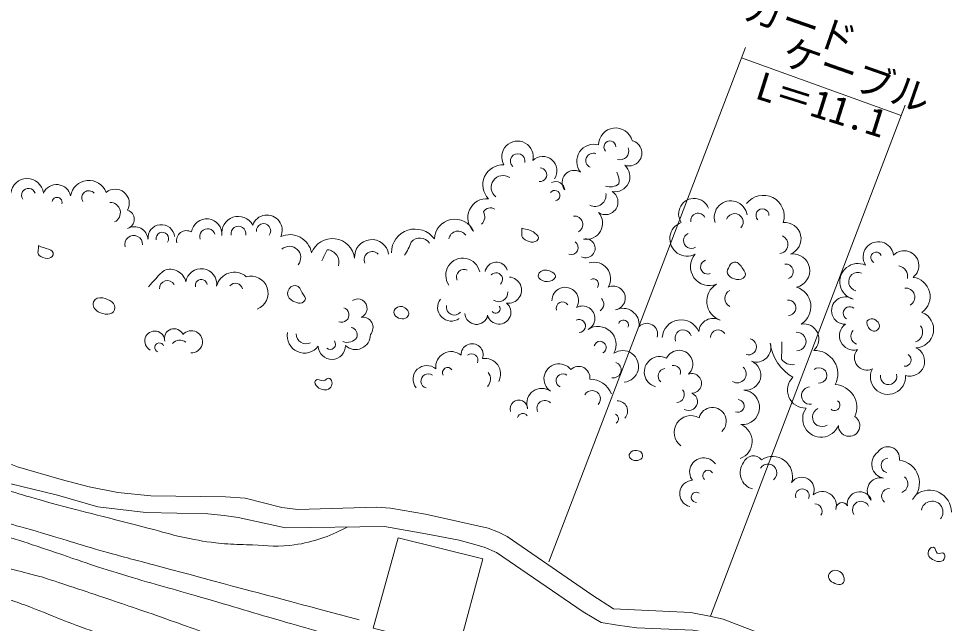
# Model space of a CAD drawing. Units: millimetres, scale not verified. Extents: x 40000 to 680000, y 20000 to 380000.
# Drawn here: x 271019 to 331904, y 278240 to 317731 of the extents above; entities that cross this region are included whole.
import ezdxf
from ezdxf.enums import TextEntityAlignment as Align

# ---------------------------------------------------------------- set-up
doc = ezdxf.new("R2010")
doc.units = ezdxf.units.MM
doc.header["$LTSCALE"] = 1000
doc.layers.add('M-BGD', color=7, linetype='Continuous', lineweight=13)
doc.layers.add('M-STR-HTXT', color=7, linetype='Continuous', lineweight=13)
doc.styles.add('ＭＳ ゴシック', font='')
doc.styles.get('ＭＳ ゴシック').set_extended_font_data('MS Gothic')

msp = doc.modelspace()

# ---------------------------------------------------------------- linework, layer by layer
at = {"layer": 'M-BGD'}
for points in [[(253958, 297387), (262675, 292782), (268905, 289391), (269859, 288888), (270940, 288461), (273803, 287632)], [(273552, 286602), (270412, 287381), (268453, 288135), (267046, 288888), (252085, 296748)], [(273803, 287632), (275630, 287162), (277489, 286785), (279649, 286559), (284523, 286509), (285804, 286408), (288190, 285805), (289245, 285680), (294370, 285831), (295299, 285755), (297585, 285378)], [(297593, 284077), (294903, 284564), (288431, 284475), (285358, 285155), (284441, 285288), (283378, 285392), (279314, 285480), (276184, 285841), (273552, 286602)], [(297585, 285378), (301673, 284453), (302338, 284187), (302899, 283906), (308441, 280094)], [(307879, 278985), (302205, 282857), (301407, 283212), (300565, 283463), (299782, 283670), (297593, 284077)], [(308441, 280094), (309844, 279198), (314893, 278947), (316325, 278671), (317003, 278520)], [(307879, 278985), (309040, 278294), (310120, 278118), (311376, 277942), (315019, 277791), (316275, 277590), (323412, 274827)], [(317003, 278520), (323013, 276201), (324520, 275714)]]:
    msp.add_lwpolyline(points, dxfattribs=at)
msp.add_lwpolyline([(295792, 283832), (301318, 282458), (299737, 276532), (294166, 277936)], close=True, dxfattribs=at)
for centre, radius, start, end in [((309988, 309483), 1111, 14.62, 179.79211), ((303583, 308706), 1029, 346.01874, 210.66904), ((308575, 308404), 1124, 74.42916, 218.56396), ((309615, 309354), 393, 0.97891, 223.35378), ((310861, 308948), 839, 250.81583, 76.11449), ((303590, 308437), 476, 347.15057, 228.60682), ((305237, 307809), 921, 324.67582, 135.31166), ((308520, 308466), 478, 67.78353, 245.81929), ((310273, 309084), 575, 253.3641, 20.58577), ((302621, 306881), 1301, 86.64659, 224.4655), ((309943, 307412), 982, 259.04775, 49.1782), ((302639, 306712), 774, 55.76496, 232.72726), ((305050, 307539), 441, 264.62198, 88.83705), ((307283, 307035), 786, 58.23925, 218.33923), ((308950, 307090), 1266, 353.63888, 28.98098), ((271570, 306227), 1070, 6.35738, 174.43838), ((273492, 305950), 945, 12.79337, 155.31606), ((275599, 305969), 1201, 20.33766, 170.83683), ((306082, 306504), 586, 4.27879, 117.32624), ((309642, 307615), 874, 249.05525, 310.3999), ((271658, 306201), 448, 16.83599, 214.58392), ((275601, 306034), 458, 41.12989, 213.23952), ((277313, 305668), 928, 331.87343, 129.32525), ((306013, 306178), 338, 278.56089, 144.95807), ((308627, 306203), 737, 243.58054, 9.28118), ((309325, 305751), 819, 236.87867, 58.17894), ((273529, 305736), 324, 341.25228, 171.75625), ((276985, 305059), 674, 295.71563, 90.76541), ((301581, 304736), 1239, 84.83056, 225.67593), ((315113, 304980), 1011, 21.38969, 213.66076), ((317503, 304759), 1076, 8.71853, 198.37735), ((319630, 304832), 1362, 342.37968, 143.0519), ((277931, 304627), 635, 288.37173, 71.62827), ((300787, 304795), 662, 313.20782, 29.03087), ((301813, 304862), 514, 56.72282, 150.41804), ((308078, 304374), 1057, 260.16478, 40.88344), ((319576, 304887), 423, 357.9386, 223.60591), ((283291, 303657), 999, 355.13723, 171.86408), ((285349, 303741), 1076, 28.30667, 188.99241), ((287229, 303914), 992, 335.14572, 160.17298), ((299496, 303298), 1338, 24.29719, 177.94028), ((307294, 304295), 547, 297.38885, 95.23886), ((315368, 304553), 476, 23.87908, 190.10257), ((317755, 304444), 557, 317.44015, 158.82789), ((278573, 303248), 893, 4.71487, 119.58997), ((280330, 303407), 871, 5.93616, 185.64944), ((281977, 303240), 646, 59.83962, 192.92909), ((283350, 303503), 505, 16.612, 201.16018), ((285366, 303688), 486, 349.23145, 190.76855), ((287007, 303879), 464, 322.62294, 186.86682), ((296900, 302443), 1549, 35.66508, 179.93365), ((299704, 303252), 607, 33.05299, 171.03216), ((314664, 303352), 1137, 110.21234, 297.14465), ((321026, 303357), 1067, 290.8108, 95.28047), ((278534, 302989), 578, 358.06317, 197.12612), ((280397, 303368), 413, 327.28611, 190.09402), ((288723, 302186), 1439, 10.23538, 114.36567), ((291501, 301905), 1464, 7.25875, 158.49122), ((294061, 302191), 1113, 7.76697, 185.19918), ((297216, 302676), 730, 32.26132, 140.58601), ((308037, 302732), 616, 244.45582, 103.13729), ((314924, 303231), 502, 113.54537, 303.44591), ((320627, 302987), 607, 277.08812, 65.60679), ((288705, 302136), 730, 319.57701, 133.21735), ((300828, 297531), 10928, 152.10958, 156.35177), ((291099, 301815), 831, 344.10702, 85.14129), ((293048, 304460), 3838, 325.42877, 339.87148), ((307094, 302780), 453, 250.55997, 56.30993), ((327142, 302164), 996, 7.47663, 211.73155), ((294108, 301988), 534, 43.65105, 204.62084), ((300018, 300981), 1117, 10.9527, 215.24094), ((316107, 301529), 1230, 138.69849, 292.21246), ((321557, 301270), 1100, 283.17162, 97.90675), ((327003, 302130), 350, 23.27431, 243.62938), ((328813, 301604), 972, 307.88464, 134.76636), ((282937, 300388), 1015, 352.62403, 171.4698), ((302207, 301079), 748, 18.1106, 170.06064), ((308581, 300745), 1082, 329.16203, 106.84759), ((315997, 301515), 465, 107.93688, 289.9124), ((321087, 301211), 498, 292.75355, 96.73358), ((325817, 300550), 1191, 66.30057, 254.14727), ((328337, 300896), 709, 349.04705, 78.33309), ((287281, 293876), 10039, 132.37395, 140.85313), ((280900, 300304), 1061, 12.80635, 111.2347), ((285100, 299979), 1190, 49.1258, 166.42701), ((286184, 299806), 1116, 291.24704, 105.8631), ((300096, 300858), 498, 65.45594, 203.25657), ((302180, 300707), 428, 313.46316, 136.53684), ((302993, 300001), 855, 261.97942, 86.10632), ((325814, 300549), 609, 67.81476, 256.06429), ((329254, 299581), 1265, 305.44043, 82.92816), ((280732, 300098), 528, 31.89973, 181.81707), ((282941, 300312), 385, 7.42954, 194.75791), ((285178, 299991), 459, 11.25485, 142.14801), ((306698, 299321), 868, 328.49848, 181.75015), ((308527, 300393), 350, 320.87755, 117.80349), ((309836, 299477), 784, 281.18238, 114.52827), ((317235, 299273), 1299, 120.70676, 251.49879), ((321399, 298924), 1339, 301.98678, 72.26325), ((302351, 299843), 598, 236.01032, 4.84125), ((317677, 299458), 568, 115.04043, 244.95957), ((324980, 298669), 897, 55.20971, 270.58483), ((328924, 299546), 591, 298.82163, 96.47862), ((293146, 298809), 618, 291.3346, 123.02762), ((299261, 298870), 892, 141.89621, 306.06983), ((299457, 298897), 523, 169.60893, 320.25614), ((302382, 298555), 775, 194.86907, 50.60139), ((302159, 298782), 290, 217.04716, 38.44645), ((306519, 298821), 408, 33.13407, 198.40458), ((307826, 298157), 809, 296.93563, 118.58145), ((308701, 299090), 516, 303.1801, 46.10825), ((321254, 298844), 504, 272.96664, 95.61166), ((292098, 298392), 486, 248.8422, 72.08449), ((300902, 298512), 748, 182.85749, 347.99467), ((310458, 297747), 1069, 353.56599, 116.07261), ((325274, 298495), 426, 51.1848, 240.49581), ((329552, 297436), 1197, 271.61618, 68.6522), ((293478, 297566), 676, 317.61912, 99.07227), ((307602, 297659), 424, 271.71879, 116.3537), ((310499, 297723), 327, 333.54482, 161.21545), ((312021, 297125), 709, 343.58892, 134.84278), ((314268, 296822), 1242, 22.68282, 176.43738), ((316363, 297205), 954, 61.15642, 174.21049), ((322267, 296810), 990, 311.30775, 99.21956), ((325535, 297017), 932, 125.88762, 284.43098), ((279906, 296675), 653, 359.29682, 243.41735), ((281161, 296852), 630, 22.75165, 197.09951), ((282295, 296625), 727, 267.14274, 139.59549), ((289676, 297017), 1127, 169.17202, 323.21609), ((289788, 297155), 658, 181.28042, 296.00541), ((292609, 297067), 518, 343.38298, 75.82592), ((308839, 296447), 1182, 331.2428, 123.19651), ((314400, 296876), 533, 16.18449, 202.3956), ((316681, 296901), 501, 31.0694, 179.17861), ((321818, 296646), 604, 269.73714, 95.03475), ((325905, 296993), 560, 137.61868, 250.45381), ((329354, 297259), 675, 287.87188, 37.73104), ((280203, 296256), 300, 19.73937, 250.26063), ((281539, 296077), 650, 52.58565, 137.10235), ((291361, 296469), 341, 229.65759, 38.5796), ((292462, 297381), 792, 249.81541, 324.26013), ((293018, 297078), 960, 226.04289, 1.97871), ((308979, 296263), 396, 295.03955, 166.38163), ((318648, 296303), 533, 253.84722, 76.11606), ((319179, 296254), 949, 249.81143, 17.8016), ((323076, 296920), 3017, 187.14929, 239.9332), ((302737, 296456), 18100, 356.93706, 0.51688), ((291465, 296366), 887, 181.52904, 1.33515), ((299255, 294978), 1013, 50.15857, 186.99064), ((300621, 295786), 718, 339.47852, 182.38847), ((310453, 295022), 1033, 275.58248, 124.01527), ((314130, 295173), 898, 313.5292, 155.01601), ((322955, 294528), 1539, 333.09356, 91.26375), ((326389, 295589), 814, 139.76782, 296.14064), ((329193, 295356), 968, 252.87099, 66.01691), ((300584, 295428), 422, 335.54628, 129.06524), ((301464, 294530), 1018, 331.29814, 99.66982), ((312862, 294658), 1003, 63.06834, 254.13204), ((318487, 294452), 982, 261.92834, 68.20882), ((321536, 296037), 909, 217.09016, 278.14957), ((328873, 295439), 407, 264.24543, 58.88467), ((297659, 294186), 892, 48.58455, 218.71968), ((299018, 294616), 332, 32.56212, 211.98917), ((306292, 294207), 980, 37.80589, 235.46727), ((307578, 294287), 730, 352.39351, 134.47639), ((309826, 294786), 520, 261.60067, 70.32685), ((313261, 294387), 492, 96.29983, 227.84433), ((313761, 294618), 466, 345.27557, 99.5193), ((317930, 294528), 585, 238.01359, 47.75269), ((323275, 294431), 502, 263.94862, 130.94575), ((327767, 294336), 1145, 152.90115, 4.73534), ((297748, 294063), 470, 53.54937, 253.32052), ((301182, 294190), 643, 312.63089, 41.73799), ((306545, 294086), 444, 55.34373, 246.98527), ((308309, 292680), 1510, 21.17239, 90.31933), ((314952, 293912), 643, 271.17329, 108.44765), ((322377, 293467), 1169, 134.01606, 272.03493), ((327808, 294371), 540, 170.89114, 14.56148), ((305164, 292617), 970, 53.80825, 197.04018), ((313956, 293179), 514, 273.26686, 37.84523), ((318245, 292350), 1134, 266.3523, 84.75293), ((322685, 293113), 569, 94.08181, 278.59857), ((324232, 292336), 1498, 336.78656, 86.35138), ((308451, 292897), 547, 317.91827, 149.62326), ((314747, 292725), 585, 240.93502, 68.13829), ((303672, 292251), 570, 359.2731, 197.61328), ((305366, 292283), 511, 43.5033, 206.88451), ((310097, 292099), 675, 317.61139, 91.21009), ((316307, 291433), 904, 312.48113, 164.73834), ((317964, 292438), 415, 249.94998, 85.37185), ((323404, 291603), 1206, 144.78784, 338.85498), ((323457, 291710), 620, 114.70862, 303.62661), ((324283, 292486), 350, 228.5472, 56.06432), ((303937, 291585), 359, 36.78131, 164.93151), ((309857, 291598), 322, 300.8803, 67.78433), ((314905, 290715), 1093, 60.98639, 233.46385), ((325229, 291158), 700, 179.13146, 57.15175), ((317719, 290123), 1186, 289.92974, 67.46635), ((327653, 288652), 948, 125.16888, 259.71024), ((327753, 289010), 769, 351.7269, 147.16101), ((315739, 288131), 919, 34.3188, 216.75655), ((319230, 288083), 1112, 143.20249, 253.66741), ((318983, 288482), 696, 39.44887, 157.49342), ((319935, 288067), 577, 309.08004, 148.07262), ((320232, 287829), 1306, 342.80734, 122.98419), ((327789, 288555), 471, 93.5083, 257.22077), ((328320, 287412), 1500, 314.25994, 82.60995), ((316016, 287899), 339, 28.98936, 228.33025), ((315039, 286715), 867, 92.38493, 256.19388), ((322139, 286964), 815, 336.50872, 144.00151), ((327261, 286902), 846, 74.78304, 226.59695), ((328468, 287353), 596, 289.15387, 51.46855), ((315262, 286473), 332, 56.67695, 272.79896), ((322180, 286575), 446, 335.0953, 197.96824), ((323476, 285926), 925, 344.84211, 129.58933), ((325917, 286034), 804, 18.36418, 188.8369), ((327849, 286544), 496, 88.7376, 230.50953), ((330473, 285509), 1431, 359.97485, 126.80098), ((326001, 285667), 548, 23.39889, 214.45397), ((330647, 285505), 713, 320.99233, 169.60281), ((322999, 285567), 469, 326.33934, 91.43382), ((324768, 285722), 401, 27.95435, 185.44414)]:
    msp.add_arc(centre, radius, start, end, dxfattribs=at)
for points, knots in [([(304924, 303326), (304719, 303014), (304245, 303125), (303969, 303376), (303771, 303557), (303908, 303790), (303869, 304055), (303869, 304055), (303869, 304055), (303869, 304055), (304202, 303927), (304458, 303968), (304723, 303728), (304853, 303610), (305020, 303473), (304924, 303326)], [0, 0, 0, 0, 1, 1, 1, 2, 2, 2, 3, 3, 3, 4, 4, 4, 5, 5, 5, 5]), ([(273264, 302310), (273174, 301971), (272629, 302034), (272368, 302267), (272180, 302434), (272342, 302657), (272325, 302908), (272325, 302908), (272325, 302908), (272325, 302908), (272692, 302674), (273376, 302730), (273264, 302310)], [0, 0, 0, 0, 1, 1, 1, 2, 2, 2, 3, 3, 3, 4, 4, 4, 4]), ([(306054, 300839), (305852, 300468), (305228, 300477), (304974, 300814), (304875, 300945), (304964, 301123), (305099, 301216), (305343, 301383), (305600, 301318), (305853, 301166), (305981, 301088), (306126, 300971), (306054, 300839)], [0, 0, 0, 0, 1, 1, 1, 2, 2, 2, 3, 3, 3, 4, 4, 4, 4]), ([(318417, 300890), (318147, 300570), (317633, 300668), (317350, 300975), (317225, 301110), (317279, 301275), (317350, 301445), (317431, 301641), (317522, 301815), (317734, 301829), (318007, 301847), (318139, 301631), (318289, 301402), (318402, 301230), (318551, 301047), (318417, 300890)], [0, 0, 0, 0, 1, 1, 1, 2, 2, 2, 3, 3, 3, 4, 4, 4, 5, 5, 5, 5]), ([(289706, 299321), (289494, 299041), (289093, 299158), (288809, 299363), (288621, 299499), (288531, 299695), (288595, 299918), (288664, 300159), (288859, 300326), (289108, 300303), (289355, 300279), (289409, 300047), (289535, 299833), (289641, 299651), (289833, 299489), (289706, 299321)], [0, 0, 0, 0, 1, 1, 1, 2, 2, 2, 3, 3, 3, 4, 4, 4, 5, 5, 5, 5]), ([(276211, 298595), (275970, 298729), (275814, 298977), (275912, 299235), (276003, 299472), (276260, 299539), (276510, 299491), (276927, 299411), (277417, 299124), (277279, 298723), (277141, 298326), (276578, 298390), (276211, 298595)], [0, 0, 0, 0, 1, 1, 1, 2, 2, 2, 3, 3, 3, 4, 4, 4, 4]), ([(296433, 298302), (296253, 298045), (295857, 298086), (295629, 298302), (295494, 298430), (295484, 298636), (295604, 298779), (295763, 298968), (296021, 298984), (296232, 298855), (296428, 298734), (296565, 298490), (296433, 298302)], [0, 0, 0, 0, 1, 1, 1, 2, 2, 2, 3, 3, 3, 4, 4, 4, 4]), ([(327001, 297345), (326771, 297258), (326561, 297427), (326446, 297644), (326367, 297792), (326346, 297983), (326488, 298071), (326730, 298222), (327052, 298074), (327172, 297815), (327253, 297638), (327183, 297415), (327001, 297345)], [0, 0, 0, 0, 1, 1, 1, 2, 2, 2, 3, 3, 3, 4, 4, 4, 4]), ([(246517, 294987), (247768, 294276), (248090, 294095), (249104, 293536), (250372, 292836), (251092, 292462), (252369, 291778), (253271, 291295), (253767, 291006), (254681, 290547), (255359, 290205), (255746, 290029), (256439, 289718), (257268, 289345), (257722, 289106), (258574, 288788), (259185, 288560), (259542, 288477), (260157, 288261), (261205, 287891), (261777, 287641), (262820, 287256), (263818, 286887), (264376, 286675), (265382, 286326), (266396, 285975), (266970, 285794), (267994, 285472), (269612, 284964), (270147, 284826), (272164, 284267)], [0, 0, 0, 0, 1, 1, 1, 2, 2, 2, 3, 3, 3, 4, 4, 4, 5, 5, 5, 6, 6, 6, 7, 7, 7, 8, 8, 8, 9, 9, 9, 10, 10, 10, 10]), ([(291333, 293604), (291100, 293392), (290773, 293479), (290530, 293680), (290395, 293790), (290296, 293970), (290404, 294107), (290526, 294261), (290712, 294053), (290906, 294082), (291081, 294107), (291189, 294335), (291333, 294232), (291534, 294091), (291515, 293770), (291333, 293604)], [0, 0, 0, 0, 1, 1, 1, 2, 2, 2, 3, 3, 3, 4, 4, 4, 5, 5, 5, 5]), ([(245050, 291943), (248314, 290444), (249131, 290069), (251746, 288866), (253984, 287837), (255215, 287210), (257474, 286229), (258620, 285730), (259275, 285481), (260438, 285023), (261603, 284563), (262243, 284273), (263427, 283867), (264485, 283505), (265094, 283356), (266166, 283038), (267380, 282678), (268060, 282474), (269280, 282134), (270571, 281775), (270989, 281668), (272596, 281255)], [0, 0, 0, 0, 1, 1, 1, 2, 2, 2, 3, 3, 3, 4, 4, 4, 5, 5, 5, 6, 6, 6, 7, 7, 7, 7]), ([(259913, 291176), (261280, 290454), (261624, 290273), (262719, 289693), (263200, 289438), (263455, 289266), (263950, 289039), (264606, 288740), (264982, 288589), (265658, 288336), (266280, 288103), (266631, 287979), (267266, 287783), (267880, 287594), (268230, 287508), (268848, 287331), (270684, 286806), (271258, 286638), (273546, 285975)], [0, 0, 0, 0, 1, 1, 1, 2, 2, 2, 3, 3, 3, 4, 4, 4, 5, 5, 5, 6, 6, 6, 6]), ([(241623, 290943), (244493, 289963), (245280, 289708), (247577, 288791), (249389, 288066), (250374, 287587), (252174, 286831), (253886, 286113), (254858, 285741), (256570, 285023), (258045, 284403), (258855, 284017), (260338, 283415), (261477, 282952), (262129, 282727), (263277, 282285), (264445, 281834), (265084, 281542), (266266, 281129), (267587, 280667), (268358, 280503), (269682, 280049), (270848, 279649), (271228, 279508), (272647, 278969)], [0, 0, 0, 0, 1, 1, 1, 2, 2, 2, 3, 3, 3, 4, 4, 4, 5, 5, 5, 6, 6, 6, 7, 7, 7, 8, 8, 8, 8]), ([(311631, 288967), (311387, 288807), (311044, 288835), (310893, 289085), (310817, 289210), (310899, 289345), (311011, 289440), (311149, 289557), (311294, 289561), (311469, 289514), (311592, 289480), (311681, 289428), (311720, 289307), (311762, 289176), (311746, 289042), (311631, 288967)], [0, 0, 0, 0, 1, 1, 1, 2, 2, 2, 3, 3, 3, 4, 4, 4, 5, 5, 5, 5]), ([(255267, 289065), (256415, 288534), (256714, 288396), (257650, 287987), (258528, 287603), (259016, 287378), (259911, 287032), (260455, 286822), (260763, 286712), (261317, 286530), (262116, 286267), (262574, 286152), (263377, 285902), (264340, 285602), (264871, 285407), (265839, 285123), (266814, 284837), (267372, 284718), (268351, 284445), (269168, 284217), (269625, 284088), (270436, 283842), (271443, 283537), (271766, 283426), (272998, 283013)], [0, 0, 0, 0, 1, 1, 1, 2, 2, 2, 3, 3, 3, 4, 4, 4, 5, 5, 5, 6, 6, 6, 7, 7, 7, 8, 8, 8, 8]), ([(273546, 285975), (275007, 285605), (275374, 285512), (276545, 285212), (277713, 284914), (278367, 284745), (279534, 284444), (280435, 284211), (280928, 284029), (281840, 283846), (282768, 283660), (283290, 283553), (284232, 283462), (284880, 283398), (285246, 283395), (285897, 283376), (286998, 283344), (287622, 283207), (288716, 283333), (289496, 283423), (289933, 283519), (290680, 283760), (291404, 283995), (291670, 284127), (292469, 284531)], [0, 0, 0, 0, 1, 1, 1, 2, 2, 2, 3, 3, 3, 4, 4, 4, 5, 5, 5, 6, 6, 6, 7, 7, 7, 8, 8, 8, 8]), ([(272164, 284267), (274449, 283561), (275043, 283370), (276904, 282849), (278137, 282503), (278832, 282326), (280069, 281994), (281207, 281689), (281845, 281520), (282983, 281216), (286991, 280144), (288242, 279807), (293242, 278465)], [0, 0, 0, 0, 1, 1, 1, 2, 2, 2, 3, 3, 3, 4, 4, 4, 4]), ([(331362, 282356), (331111, 282177), (330836, 282306), (330583, 282481), (330453, 282571), (330364, 282676), (330382, 282833), (330405, 283033), (330533, 283226), (330734, 283210), (330910, 283195), (330834, 282925), (330985, 282833), (331137, 282741), (331331, 282925), (331437, 282783), (331539, 282647), (331500, 282454), (331362, 282356)], [0, 0, 0, 0, 1, 1, 1, 2, 2, 2, 3, 3, 3, 4, 4, 4, 5, 5, 5, 6, 6, 6, 6]), ([(272998, 283013), (275439, 282178), (276085, 281955), (278085, 281341), (279949, 280769), (281010, 280504), (282883, 279960), (285083, 279320), (286307, 278934), (288510, 278302), (289510, 278015), (289825, 277924), (291072, 277573)], [0, 0, 0, 0, 1, 1, 1, 2, 2, 2, 3, 3, 3, 4, 4, 4, 4]), ([(324780, 280823), (324626, 280718), (324477, 280782), (324303, 280848), (324127, 280915), (324008, 280980), (323926, 281150), (323871, 281265), (323856, 281370), (323926, 281476), (324050, 281664), (324235, 281751), (324454, 281703), (324711, 281646), (324852, 281459), (324906, 281200), (324937, 281048), (324908, 280911), (324780, 280823)], [0, 0, 0, 0, 1, 1, 1, 2, 2, 2, 3, 3, 3, 4, 4, 4, 5, 5, 5, 6, 6, 6, 6]), ([(272596, 281255), (274229, 280713), (274641, 280576), (275949, 280136), (277541, 279601), (278434, 279307), (280019, 278754), (281742, 278152), (282699, 277792), (284415, 277171), (285603, 276742), (286259, 276474), (287454, 276066), (288553, 275691), (289173, 275490), (290293, 275187), (291219, 274937), (291533, 274862), (292680, 274609)], [0, 0, 0, 0, 1, 1, 1, 2, 2, 2, 3, 3, 3, 4, 4, 4, 5, 5, 5, 6, 6, 6, 6]), ([(272647, 278969), (273531, 278600), (273767, 278505), (274492, 278226), (275417, 277871), (275943, 277697), (276879, 277372), (278043, 276969), (278687, 276717), (279868, 276368), (280745, 276108), (281246, 276001), (282129, 275765), (283297, 275452), (283945, 275252), (285118, 274961), (286077, 274723), (286617, 274602), (287580, 274383), (289087, 274040), (289572, 273944), (291449, 273554)], [0, 0, 0, 0, 1, 1, 1, 2, 2, 2, 3, 3, 3, 4, 4, 4, 5, 5, 5, 6, 6, 6, 7, 7, 7, 7])]:
    msp.add_open_spline(points, degree=3, knots=knots, dxfattribs=at)
at = {"layer": 'M-STR-HTXT'}
msp.add_line((318463, 315851), (305636, 282254), dxfattribs=at)
msp.add_lwpolyline([(316172, 278700), (328896, 312083), (328639, 311409), (318212, 315172)], dxfattribs=at)

# ---------------------------------------------------------------- texts
at = {"layer": 'M-STR-HTXT', "style": 'ＭＳ ゴシック'}
for s, rotation, p in [('ガード', 340.853, (321595, 316013)), ('ケーブル', 340.747, (325240, 312636)), ('L＝11.1', 342.525, (323001, 310715))]:
    msp.add_text(s, height=1833, rotation=rotation, dxfattribs=at).set_placement(p, align=Align.BOTTOM_CENTER)

doc.saveas('drawing.dxf')
